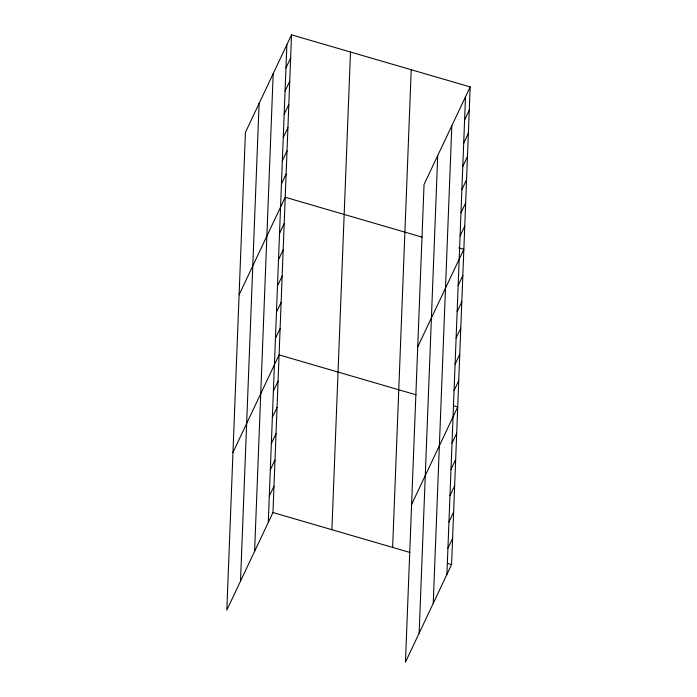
<?xml version="1.0" encoding="UTF-8"?>
<svg xmlns="http://www.w3.org/2000/svg" width="697" height="697" viewBox="0 0 697 697"><rect width="100%" height="100%" fill="white"/><g stroke="black" fill="none" stroke-linecap="round" stroke-linejoin="round"><path stroke-width="1.05" d="M240.509 581.15L259.101 103.478M254.605 551.336L273.189 73.664M268.284 522.402L286.868 44.73M291.538 34.85L245.422 132.413L226.83 610.084L272.954 512.522L291.538 34.85L470.17 86.916L451.578 564.587L405.462 662.15L424.046 184.478L470.17 86.916M331.903 529.703L350.486 52.031M392.629 547.406L411.221 69.735M419.141 633.216L437.725 155.544M433.229 603.402L451.822 125.73M446.908 574.467L465.5 96.787M285.97 67.931L290.64 58.051M285.064 91.133L289.734 81.253M284.158 114.334L288.828 104.454M283.261 137.536L287.931 127.656M282.355 160.737L287.025 150.857M281.449 183.938L286.118 174.058M239.097 294.822L285.221 197.26L422.182 237.18M279.532 233.408L284.193 223.528M278.504 259.685L283.174 249.805M277.484 285.953L282.154 276.073M276.465 312.221L281.126 302.35M275.437 338.498L280.107 328.618M232.964 452.458L279.088 354.895L416.048 394.807M273.39 391.043L278.059 381.163M272.37 417.311L277.04 407.431M271.351 443.588L276.021 433.708M270.323 469.856L274.993 459.976M269.303 496.125L273.973 486.253M464.594 119.989L469.264 110.117M463.688 143.19L468.358 133.319M462.791 166.391L467.46 156.52M461.884 189.593L466.554 179.721M460.987 212.794L465.657 202.923M460.081 235.995L464.751 226.124M417.73 346.888L463.845 249.326L458.765 247.844M458.156 285.474L462.825 275.594M457.136 311.742L461.806 301.862M456.108 338.019L460.778 328.139M455.089 364.287L459.759 354.407M454.069 390.564L458.739 380.684M411.596 504.515L457.711 406.952L453.651 405.767M452.022 443.1L456.692 433.229M451.003 469.377L455.672 459.497M449.974 495.645L454.644 485.774M448.955 521.922L453.625 512.042M447.936 548.191L452.606 538.311M272.954 512.522L409.906 552.442M447.518 563.403L451.578 564.587"/></g></svg>
